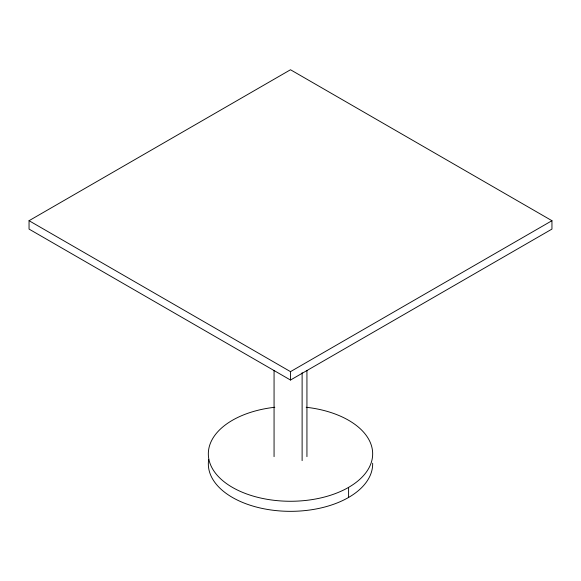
<?xml version="1.0" encoding="UTF-8"?>
<svg xmlns="http://www.w3.org/2000/svg" width="581" height="581" viewBox="0 0 581 581"><rect width="100%" height="100%" fill="white"/><g stroke="black" fill="none" stroke-linecap="round" stroke-linejoin="round"><path stroke-width="0.87" d="M29.05 220.7L290.5 69.756L551.95 220.7L551.95 229.088L290.5 380.032L29.05 229.088L29.05 220.7L290.5 371.644L551.95 220.7M348.6 487.379L348.6 497.438M306.935 370.518L306.935 456.644M302.12 372.69L302.12 460.631M290.5 371.644L290.5 380.032M274.065 370.518L274.065 456.644M306.187 407.266A82.168 47.439 0 0 1 358.884 480.131A82.168 47.439 0 0 1 222.124 480.138A82.168 47.439 0 0 1 274.798 407.266M372.661 463.246A82.168 47.439 0 0 1 287.174 511.295A82.168 47.439 0 0 1 208.702 459.411"/></g></svg>
